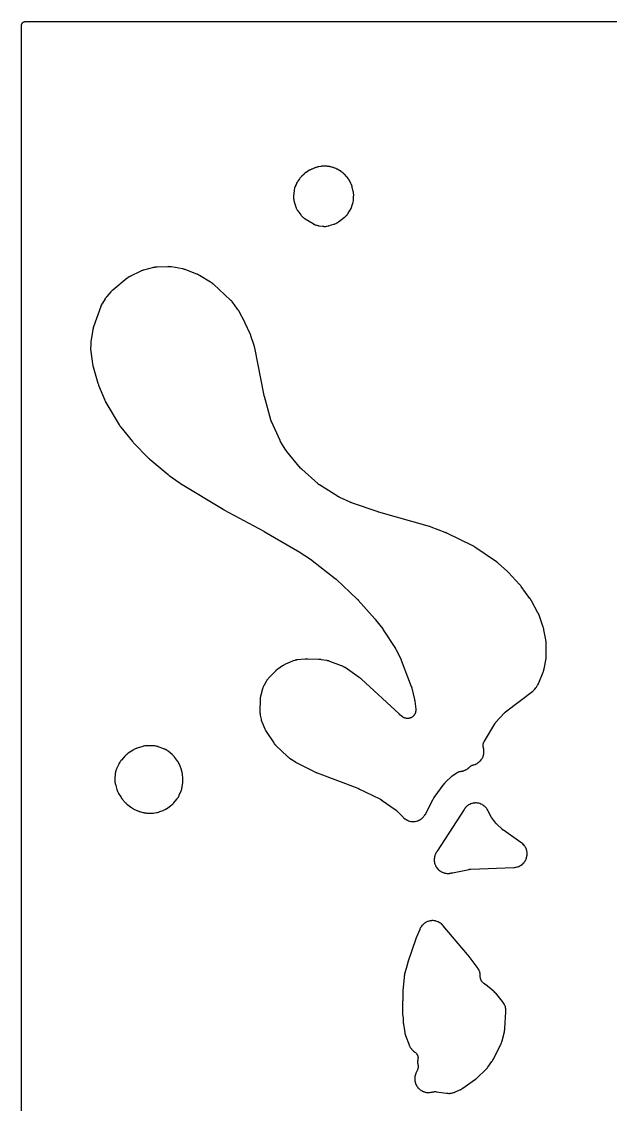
# Model space of a CAD drawing. Header units: millimetres. Extents: x 0 to 300, y 0 to 300.
# Drawn here: x -0.1 to 107.7, y 102 to 300.1 of the extents above; entities that cross this region are included whole.
import ezdxf

# ---------------------------------------------------------------- set-up
doc = ezdxf.new("R2010")
doc.units = ezdxf.units.MM
doc.layers.add('CUT', color=7, linetype='CONTINUOUS')

msp = doc.modelspace()

# ---------------------------------------------------------------- linework, layer by layer
at = {"layer": 'CUT'}
msp.add_lwpolyline([(-0.0625, 1.4375), (-0.0625, 298.5625), (-0.0625, 299.4478), (-0.0589, 299.5212), (-0.0503, 299.5794), (-0.036, 299.6365), (-0.0162, 299.6918), (0.009, 299.745), (0.0392, 299.7954), (0.0743, 299.8427), (0.1137, 299.8863), (0.1573, 299.9257), (0.2046, 299.9608), (0.255, 299.991), (0.3082, 300.0162), (0.3635, 300.036), (0.4206, 300.0503), (0.4788, 300.0589), (0.5522, 300.0625), (1.4375, 300.0625), (298.512, 300.0625)], dxfattribs=at)
for points in [[(49.7798, 267.3144), (49.7858, 267.2868), (49.7987, 267.2331), (49.8022, 267.2194), (49.8259, 267.1306), (49.8297, 267.117), (50.0573, 266.3383), (50.0612, 266.3256), (50.0872, 266.2435), (50.0914, 266.2309), (50.1081, 266.1818), (50.1172, 266.1569), (50.1791, 265.9986), (50.2006, 265.9501), (50.2752, 265.7999), (50.3009, 265.7535), (50.3897, 265.6086), (50.404, 265.5863), (50.433, 265.5433), (50.4406, 265.5324), (50.4904, 265.4621), (50.4981, 265.4513), (51.0518, 264.7046), (51.0606, 264.6931), (51.1183, 264.6191), (51.1273, 264.6078), (51.163, 264.5641), (51.1818, 264.5423), (51.3058, 264.4049), (51.3466, 264.3639), (51.4813, 264.2408), (51.5258, 264.204), (51.6738, 264.0928), (51.6973, 264.0761), (51.744, 264.0444), (51.756, 264.0365), (51.8349, 263.9857), (51.8472, 263.978), (53.2752, 263.107), (53.2887, 263.099), (53.377, 263.0483), (53.3907, 263.0406), (53.4445, 263.0116), (53.4724, 262.9974), (53.6538, 262.9113), (53.7118, 262.8874), (53.8986, 262.8216), (53.9587, 262.8039), (54.154, 262.7573), (54.1847, 262.7508), (54.2448, 262.7397), (54.2603, 262.7371), (54.3609, 262.7213), (54.3764, 262.719), (55.0411, 262.6323), (55.0573, 262.6304), (55.1628, 262.6195), (55.179, 262.6181), (55.2425, 262.6133), (55.2751, 262.6117), (55.4841, 262.6073), (55.5493, 262.6095), (55.7547, 262.6276), (55.8192, 262.6368), (56.0243, 262.6776), (56.0561, 262.6849), (56.1178, 262.7007), (56.1335, 262.7049), (56.2355, 262.7341), (56.2511, 262.7388), (57.0995, 263.0062), (57.1119, 263.0102), (57.1922, 263.0375), (57.2045, 263.0418), (57.2524, 263.0592), (57.2767, 263.0686), (57.4312, 263.1326), (57.4784, 263.1546), (57.6248, 263.2306), (57.67, 263.2566), (57.8111, 263.3463), (57.8328, 263.3608), (57.8745, 263.3899), (57.8851, 263.3975), (57.9536, 263.4475), (57.964, 263.4553), (59.0366, 264.276), (59.0499, 264.2865), (59.1357, 264.356), (59.1487, 264.3669), (59.199, 264.4101), (59.2241, 264.4329), (59.3809, 264.5838), (59.4271, 264.6336), (59.5658, 264.8013), (59.5867, 264.8281), (59.626, 264.8814), (59.6359, 264.8953), (59.6988, 264.986), (59.7083, 265.0001), (60.039, 265.5072), (60.0468, 265.5195), (60.0966, 265.6001), (60.1042, 265.6126), (60.1329, 265.6617), (60.147, 265.6872), (60.2334, 265.8529), (60.2578, 265.9058), (60.3278, 266.079), (60.338, 266.1063), (60.3567, 266.1601), (60.3613, 266.1739), (60.3903, 266.2641), (60.3946, 266.278), (60.5664, 266.8615), (60.5713, 266.8791), (60.6014, 266.9943), (60.6058, 267.0121), (60.6218, 267.0817), (60.6289, 267.1176), (60.6678, 267.3523), (60.6726, 267.3886), (60.68, 267.4597), (60.6816, 267.4779), (60.6903, 267.5966), (60.6913, 267.6149), (60.7169, 268.2217), (60.7173, 268.2353), (60.719, 268.3235), (60.7191, 268.3371), (60.719, 268.3901), (60.7183, 268.4172), (60.7099, 268.591), (60.7048, 268.645), (60.6807, 268.8173), (60.6764, 268.8441), (60.6667, 268.8962), (60.664, 268.9096), (60.6459, 268.9959), (60.643, 269.0091), (60.4682, 269.7581), (60.4652, 269.7701), (60.4454, 269.848), (60.4422, 269.8599), (60.4293, 269.9065), (60.4222, 269.9302), (60.3736, 270.0811), (60.3565, 270.1274), (60.2956, 270.2738), (60.2856, 270.2964), (60.2653, 270.3402), (60.2599, 270.3514), (60.2245, 270.4235), (60.219, 270.4346), (59.9243, 271.0054), (59.9177, 271.0179), (59.8737, 271.0983), (59.8668, 271.1106), (59.8393, 271.1583), (59.8246, 271.1824), (59.727, 271.3344), (59.6944, 271.3804), (59.5829, 271.5227), (59.565, 271.5444), (59.5291, 271.5861), (59.5197, 271.5967), (59.4583, 271.6647), (59.4487, 271.675), (59.0126, 272.1352), (59.0033, 272.1448), (58.9421, 272.2066), (58.9326, 272.216), (58.895, 272.2523), (58.8753, 272.2704), (58.7468, 272.3838), (58.7052, 272.4174), (58.567, 272.5189), (58.5451, 272.5343), (58.5017, 272.5633), (58.4905, 272.5706), (58.4172, 272.6173), (58.4059, 272.6244), (57.6691, 273.0708), (57.6569, 273.078), (57.5771, 273.1238), (57.5647, 273.1307), (57.5162, 273.1571), (57.491, 273.17), (57.3276, 273.249), (57.2755, 273.2712), (57.1055, 273.3345), (57.0787, 273.3437), (57.026, 273.3605), (57.0125, 273.3647), (56.9242, 273.3906), (56.9106, 273.3944), (56.5404, 273.4935), (56.5248, 273.4975), (56.4233, 273.5217), (56.4077, 273.5253), (56.3464, 273.5382), (56.3148, 273.544), (56.1087, 273.5761), (56.0768, 273.5802), (56.0145, 273.5865), (55.9985, 273.5879), (55.8945, 273.5957), (55.8784, 273.5967), (55.4054, 273.6192), (55.3892, 273.6197), (55.2836, 273.6219), (55.2673, 273.622), (55.2039, 273.6216), (55.1714, 273.6205), (54.9607, 273.6076), (54.9283, 273.6048), (54.8653, 273.5975), (54.8492, 273.5954), (54.7446, 273.5805), (54.7286, 273.578), (54.2834, 273.5019), (54.2672, 273.4989), (54.1625, 273.4781), (54.1464, 273.4746), (54.0838, 273.4604), (54.052, 273.4522), (53.8467, 273.3935), (53.8154, 273.3835), (53.7547, 273.3625), (53.7393, 273.3569), (53.6393, 273.3192), (53.624, 273.3132), (53.1044, 273.1006), (53.0933, 273.0959), (53.0216, 273.0649), (53.0106, 273.06), (52.9678, 273.0405), (52.9461, 273.03), (52.8067, 272.9595), (52.7855, 272.9482), (52.7444, 272.9253), (52.734, 272.9193), (52.6665, 272.8799), (52.6562, 272.8737), (52.1491, 272.5637), (52.1362, 272.5556), (52.0525, 272.5015), (52.0398, 272.493), (51.9904, 272.4592), (51.9656, 272.4413), (51.8072, 272.3207), (51.7833, 272.3015), (51.7376, 272.2629), (51.7261, 272.2528), (51.6517, 272.1866), (51.6404, 272.1763), (51.2205, 271.7827), (51.2098, 271.7725), (51.1411, 271.7048), (51.1307, 271.6942), (51.0904, 271.6526), (51.0703, 271.6307), (50.9434, 271.4857), (50.9244, 271.4628), (50.8884, 271.4174), (50.8794, 271.4057), (50.8214, 271.3286), (50.8126, 271.3166), (50.5046, 270.8851), (50.4954, 270.8717), (50.4365, 270.7844), (50.4277, 270.7709), (50.3938, 270.7175), (50.3771, 270.6897), (50.274, 270.5062), (50.2589, 270.4775), (50.231, 270.4208), (50.224, 270.4061), (50.1801, 270.3105), (50.1735, 270.2956), (50.0381, 269.9788), (50.0321, 269.9644), (49.9948, 269.8704), (49.9893, 269.8559), (49.9684, 269.7989), (49.9584, 269.7694), (49.8995, 269.579), (49.8842, 269.5188), (49.8453, 269.3233), (49.84, 269.2926), (49.8313, 269.2325), (49.8292, 269.2171), (49.8173, 269.1167), (49.8156, 269.1013), (49.7288, 268.1675), (49.7276, 268.1534), (49.7213, 268.0617), (49.7205, 268.0476), (49.7179, 267.9924), (49.7173, 267.9641), (49.7176, 267.7828), (49.7204, 267.7264), (49.7375, 267.5484), (49.7455, 267.4924)], [(12.5813, 239.831), (12.5825, 239.8199), (12.5916, 239.7431), (12.5932, 239.7307), (12.9121, 237.4521), (12.9155, 237.4304), (12.9405, 237.2897), (12.9448, 237.2681), (12.9826, 237.0928), (12.9876, 237.0714), (13.0228, 236.9328), (13.0287, 236.9116), (13.9022, 233.9385), (13.9066, 233.9242), (13.9363, 233.8316), (13.9411, 233.8174), (13.9813, 233.7021), (13.9864, 233.688), (14.0207, 233.597), (14.0262, 233.583), (15.1476, 230.8201), (15.1518, 230.8101), (15.1814, 230.7407), (15.1859, 230.7304), (15.2062, 230.6853), (15.2164, 230.6638), (15.2827, 230.5307), (15.2933, 230.5104), (15.3124, 230.4755), (15.3176, 230.466), (15.3546, 230.4013), (15.3607, 230.3908), (17.7989, 226.3095), (17.8104, 226.2911), (17.8868, 226.173), (17.8989, 226.155), (18.0001, 226.0105), (18.0129, 225.993), (18.0977, 225.8807), (18.111, 225.8636), (20.2144, 223.278), (20.2229, 223.2678), (20.2787, 223.2021), (20.2874, 223.1921), (20.3593, 223.1113), (20.3683, 223.1015), (20.427, 223.0384), (20.4361, 223.0288), (23.1787, 220.2077), (23.1895, 220.1969), (23.2601, 220.1278), (23.2711, 220.1173), (23.362, 220.0329), (23.3733, 220.0227), (23.4474, 219.9572), (23.4589, 219.9473), (26.7434, 217.1913), (26.7516, 217.1846), (26.8088, 217.1383), (26.8176, 217.1313), (26.8899, 217.0749), (26.8988, 217.0682), (26.9568, 217.0248), (26.9663, 217.0177), (28.7617, 215.727), (28.7717, 215.7199), (28.8368, 215.6751), (28.8469, 215.6683), (28.9299, 215.6136), (28.9401, 215.607), (29.007, 215.5649), (29.0174, 215.5585), (36.8207, 210.8584), (36.8264, 210.855), (36.8656, 210.832), (36.8716, 210.8285), (36.9208, 210.8003), (36.9268, 210.797), (36.9659, 210.7752), (36.9724, 210.7716), (44.2683, 206.8251), (44.2766, 206.8206), (44.2848, 206.8161), (44.2951, 206.8104), (44.3029, 206.806), (44.312, 206.8009), (44.3173, 206.7979), (44.329, 206.7912), (44.3336, 206.7885), (50.4294, 203.2445), (50.4339, 203.2419), (50.4442, 203.2358), (50.4486, 203.2332), (50.459, 203.227), (50.4644, 203.2238), (50.4771, 203.2161), (50.4826, 203.2127), (50.4911, 203.2075), (50.4964, 203.2042), (50.5088, 203.1964), (50.5135, 203.1935), (50.5237, 203.1869), (50.538, 203.1777), (50.5443, 203.1736), (52.9682, 201.576), (52.9741, 201.5721), (52.9877, 201.563), (52.9935, 201.5591), (53.007, 201.5498), (53.0142, 201.5449), (53.0308, 201.5333), (53.0379, 201.5283), (53.049, 201.5205), (53.056, 201.5155), (53.0721, 201.5038), (53.079, 201.4987), (53.0828, 201.4959), (53.0909, 201.4898), (53.1099, 201.4754), (53.118, 201.4692), (57.3245, 198.2091), (57.3331, 198.2024), (57.353, 198.1865), (57.3616, 198.1797), (57.3718, 198.1713), (57.3802, 198.1644), (57.3996, 198.1482), (57.4079, 198.1412), (57.421, 198.13), (57.4292, 198.1228), (57.4483, 198.1061), (57.4565, 198.0989), (57.4664, 198.09), (57.4744, 198.0827), (57.4931, 198.0655), (57.501, 198.0581), (61.3873, 194.393), (61.3942, 194.3864), (61.4101, 194.3711), (61.4168, 194.3645), (61.4251, 194.3564), (61.4318, 194.3498), (61.4474, 194.3341), (61.454, 194.3274), (61.4644, 194.3167), (61.471, 194.3099), (61.4862, 194.2939), (61.4927, 194.287), (61.5006, 194.2786), (61.507, 194.2716), (61.5219, 194.2554), (61.5283, 194.2483), (64.6177, 190.8004), (64.6225, 190.795), (64.6337, 190.7823), (64.6385, 190.7768), (64.6497, 190.7639), (64.6556, 190.757), (64.6692, 190.741), (64.675, 190.7341), (64.684, 190.7233), (64.6897, 190.7164), (64.7028, 190.7004), (64.7084, 190.6935), (64.7115, 190.6896), (64.718, 190.6813), (64.7332, 190.6619), (64.7396, 190.6535), (66.0279, 188.9633), (66.0323, 188.9574), (66.0426, 188.9437), (66.047, 188.9378), (66.057, 188.9242), (66.0623, 188.9169), (66.0747, 188.8998), (66.0799, 188.8924), (66.0881, 188.8808), (66.0932, 188.8735), (66.105, 188.8564), (66.1101, 188.8491), (66.1128, 188.845), (66.1187, 188.8362), (66.1324, 188.8155), (66.1382, 188.8066), (68.359, 185.3525), (68.3652, 185.3429), (68.3793, 185.3203), (68.3853, 185.3105), (68.3924, 185.2988), (68.3983, 185.2891), (68.4117, 185.2663), (68.4174, 185.2565), (68.4264, 185.2409), (68.432, 185.231), (68.4449, 185.2078), (68.4504, 185.1978), (68.457, 185.1856), (68.4623, 185.1756), (68.4746, 185.1521), (68.4798, 185.142), (69.3288, 183.4718), (69.3341, 183.4613), (69.3462, 183.4367), (69.3513, 183.4261), (69.3575, 183.4132), (69.3624, 183.4025), (69.3739, 183.3777), (69.3787, 183.367), (69.3862, 183.35), (69.3909, 183.3393), (69.4017, 183.3141), (69.4063, 183.3033), (69.4118, 183.29), (69.4162, 183.2791), (69.4263, 183.2537), (69.4306, 183.2428), (71.2706, 178.441), (71.276, 178.4264), (71.2884, 178.3924), (71.2936, 178.3778), (71.2997, 178.36), (71.3046, 178.3453), (71.3158, 178.3109), (71.3205, 178.2961), (71.3276, 178.2727), (71.332, 178.2579), (71.342, 178.2231), (71.3462, 178.2082), (71.3511, 178.1899), (71.355, 178.1749), (71.3638, 178.1398), (71.3674, 178.1248), (71.8528, 176.0341), (71.8557, 176.0214), (71.8621, 175.9917), (71.8648, 175.9789), (71.868, 175.9633), (71.8704, 175.9506), (71.876, 175.9207), (71.8783, 175.9079), (71.8818, 175.8876), (71.8839, 175.8747), (71.8886, 175.8447), (71.8906, 175.8318), (71.8928, 175.8161), (71.8946, 175.8032), (71.8984, 175.773), (71.9, 175.7601), (72.068, 174.2701), (72.0719, 174.2264), (72.077, 174.1462), (72.0783, 174.0586), (72.0763, 174.0002), (72.0691, 173.9128), (72.0614, 173.8549), (72.0457, 173.7686), (72.0325, 173.7118), (72.0084, 173.6274), (71.9897, 173.5721), (71.9576, 173.4905), (71.9336, 173.4373), (71.8936, 173.3592), (71.8645, 173.3086), (71.8172, 173.2348), (71.7833, 173.1872), (71.729, 173.1183), (71.6907, 173.0743), (71.6299, 173.011), (71.5875, 172.9709), (71.5209, 172.9139), (71.4747, 172.8781), (71.4029, 172.8278), (71.3535, 172.7967), (71.2771, 172.7537), (71.2249, 172.7275), (71.1446, 172.6921), (71.0901, 172.6712), (71.0068, 172.6437), (70.9505, 172.6282), (70.865, 172.609), (70.8074, 172.599), (70.7204, 172.5883), (70.6622, 172.5839), (70.5745, 172.5817), (70.5161, 172.583), (70.4287, 172.5893), (70.3707, 172.5964), (70.2842, 172.6111), (70.2272, 172.6238), (70.1426, 172.6469), (70.0871, 172.665), (70.0052, 172.6963), (69.9517, 172.7197), (69.8732, 172.7588), (69.8223, 172.7873), (69.7479, 172.8339), (69.682, 172.8798), (69.6466, 172.9057), (69.1835, 173.2628), (69.1757, 173.2689), (69.1574, 173.2834), (69.1495, 173.2896), (69.1401, 173.2973), (69.1323, 173.3036), (69.1143, 173.3184), (69.1067, 173.3249), (69.0946, 173.3351), (69.087, 173.3415), (69.0693, 173.3568), (69.0618, 173.3634), (69.0527, 173.3714), (69.0452, 173.3781), (69.0279, 173.3937), (69.0205, 173.4005), (62.1314, 179.7635), (62.1158, 179.7775), (62.0128, 179.8661), (61.9967, 179.8795), (61.8637, 179.9862), (61.8472, 179.999), (61.7382, 180.0803), (61.7213, 180.0925), (59.1412, 181.8815), (59.131, 181.8884), (59.0644, 181.9326), (59.0541, 181.9393), (59.0134, 181.9651), (58.9924, 181.9778), (58.8558, 182.0568), (58.8123, 182.0796), (58.6697, 182.1471), (58.6473, 182.1572), (58.603, 182.176), (58.5916, 182.1807), (58.5174, 182.2104), (58.5059, 182.2148), (56.3555, 183.0248), (56.3408, 183.0301), (56.2451, 183.0633), (56.2303, 183.0683), (56.1723, 183.0867), (56.1424, 183.0954), (55.9464, 183.1467), (55.9161, 183.1538), (55.8565, 183.1662), (55.8412, 183.1692), (55.7415, 183.1871), (55.7261, 183.1897), (54.7693, 183.3366), (54.7519, 183.339), (54.6389, 183.353), (54.6215, 183.3549), (54.4792, 183.3683), (54.4617, 183.3697), (54.3481, 183.377), (54.3306, 183.3779), (52.3269, 183.4491), (52.3075, 183.4495), (52.1813, 183.4499), (52.1619, 183.4496), (52.0036, 183.445), (51.9842, 183.4441), (51.8582, 183.4363), (51.8388, 183.4348), (50.4099, 183.3001), (50.394, 183.2984), (50.2907, 183.2859), (50.2749, 183.2838), (50.2131, 183.2746), (50.1815, 183.269), (49.9805, 183.2281), (49.9185, 183.2121), (49.723, 183.15), (49.6928, 183.1395), (49.6343, 183.1174), (49.6194, 183.1116), (49.5231, 183.0723), (49.5084, 183.066), (48.223, 182.5009), (48.2098, 182.495), (48.1249, 182.4551), (48.1119, 182.4489), (48.0614, 182.4237), (48.0359, 182.4102), (47.8722, 182.3186), (47.8474, 182.3039), (47.7995, 182.274), (47.7874, 182.2662), (47.709, 182.2145), (47.6971, 182.2065), (46.8076, 181.5891), (46.7952, 181.5803), (46.7154, 181.5219), (46.7032, 181.5127), (46.6562, 181.4764), (46.6326, 181.4572), (46.4825, 181.3286), (46.4599, 181.3083), (46.4168, 181.2674), (46.4059, 181.2568), (46.3358, 181.1869), (46.3252, 181.1761), (45.1493, 179.9418), (45.1371, 179.9286), (45.0594, 179.842), (45.0476, 179.8285), (45.0026, 179.7752), (44.9803, 179.7471), (44.8411, 179.5608), (44.8205, 179.5315), (44.7821, 179.4732), (44.7725, 179.4581), (44.7114, 179.359), (44.7023, 179.3436), (44.31, 178.6624), (44.3038, 178.6513), (44.2643, 178.5792), (44.2583, 178.5681), (44.2355, 178.5242), (44.2243, 178.5015), (44.1555, 178.3546), (44.1359, 178.3079), (44.0798, 178.1558), (44.0715, 178.1319), (44.0563, 178.0848), (44.0526, 178.0727), (44.029, 177.9939), (44.0255, 177.9818), (43.7039, 176.8167), (43.7007, 176.8046), (43.6807, 176.7258), (43.6778, 176.7136), (43.6667, 176.666), (43.6616, 176.6415), (43.6319, 176.4839), (43.6247, 176.4344), (43.6083, 176.2748), (43.6063, 176.2499), (43.6033, 176.2011), (43.6027, 176.1886), (43.5994, 176.1074), (43.5991, 176.0949), (43.5561, 173.8507), (43.556, 173.8343), (43.5569, 173.7278), (43.5572, 173.7114), (43.5595, 173.6475), (43.5615, 173.6148), (43.5807, 173.4029), (43.5845, 173.3703), (43.5937, 173.3071), (43.5963, 173.2909), (43.6146, 173.186), (43.6176, 173.1699), (43.7596, 172.4667), (43.7629, 172.4516), (43.7852, 172.3542), (43.7888, 172.3393), (43.8037, 172.2811), (43.8121, 172.2515), (43.8715, 172.0608), (43.8814, 172.0316), (43.9021, 171.9753), (43.9076, 171.961), (43.9446, 171.8681), (43.9504, 171.8539), (44.4513, 170.6836), (44.4567, 170.6714), (44.4927, 170.5921), (44.4984, 170.58), (44.5211, 170.5329), (44.5333, 170.509), (44.6157, 170.3558), (44.6289, 170.3325), (44.6557, 170.2876), (44.6627, 170.2762), (44.709, 170.2025), (44.7162, 170.1912), (46.0894, 168.1086), (46.0993, 168.0942), (46.1643, 168.0015), (46.1746, 167.9873), (46.2152, 167.9328), (46.2369, 167.9055), (46.3826, 167.7322), (46.4058, 167.7062), (46.4525, 167.6568), (46.4647, 167.6443), (46.5449, 167.5642), (46.5574, 167.5521), (48.5578, 165.6683), (48.5673, 165.6595), (48.6298, 165.6032), (48.6395, 165.5946), (48.6778, 165.5616), (48.6977, 165.5451), (48.8296, 165.4408), (48.8503, 165.4252), (48.8912, 165.3955), (48.9018, 165.3881), (48.971, 165.3403), (48.9818, 165.333), (50.0626, 164.6206), (50.0777, 164.6109), (50.1766, 164.5499), (50.1919, 164.5407), (50.3183, 164.4679), (50.3339, 164.4592), (50.4362, 164.4041), (50.4521, 164.3959), (53.7009, 162.7717), (53.7148, 162.765), (53.8058, 162.7224), (53.8199, 162.716), (53.9355, 162.6655), (53.9497, 162.6595), (54.0428, 162.6216), (54.0572, 162.616), (61.4878, 159.8147), (61.4974, 159.811), (61.5197, 159.8023), (61.5293, 159.7985), (61.541, 159.7938), (61.5505, 159.7899), (61.5726, 159.7807), (61.5821, 159.7767), (61.597, 159.7703), (61.6065, 159.7662), (61.6284, 159.7564), (61.6378, 159.7522), (61.6492, 159.747), (61.6585, 159.7426), (61.6802, 159.7324), (61.6895, 159.728), (65.5038, 157.8764), (65.5123, 157.8722), (65.5257, 157.8655), (65.5468, 157.8546), (65.5779, 157.8381), (65.6042, 157.8235), (65.6257, 157.8111), (65.6365, 157.8048), (65.6413, 157.802), (65.6655, 157.7871), (65.7193, 157.7527), (65.7508, 157.7317), (65.763, 157.7232), (65.7708, 157.7177), (68.4904, 155.7746), (68.4983, 155.7688), (68.5107, 155.7598), (68.5417, 155.7361), (68.5931, 155.695), (68.6156, 155.6764), (68.617, 155.6752), (68.639, 155.6558), (68.6876, 155.6114), (68.7158, 155.5845), (68.7267, 155.5737), (68.7336, 155.5668), (69.7746, 154.508), (69.7851, 154.4975), (69.8543, 154.4306), (69.865, 154.4204), (69.9076, 154.3812), (69.9298, 154.3617), (70.0756, 154.2402), (70.1229, 154.2045), (70.2778, 154.0994), (70.3284, 154.0686), (70.4929, 153.9792), (70.5462, 153.9535), (70.7188, 153.8808), (70.7744, 153.8605), (70.9532, 153.8052), (71.0106, 153.7905), (71.194, 153.753), (71.2526, 153.7441), (71.4388, 153.7249), (71.4979, 153.7217), (71.6851, 153.721), (71.7443, 153.7237), (71.9306, 153.7414), (71.9893, 153.7499), (72.173, 153.7859), (72.2304, 153.8001), (72.4097, 153.8541), (72.4655, 153.8739), (72.6386, 153.9452), (72.6922, 153.9705), (72.8574, 154.0585), (72.9082, 154.0889), (73.0639, 154.1929), (73.1115, 154.2281), (73.2562, 154.3469), (73.3001, 154.3867), (73.4324, 154.5191), (73.4721, 154.563), (73.5907, 154.7079), (73.6259, 154.7555), (73.7311, 154.9135), (73.7469, 154.9385), (73.7766, 154.9882), (73.784, 155.001), (73.8313, 155.0848), (73.8384, 155.0978), (75.2805, 157.8103), (75.288, 157.8241), (75.3057, 157.856), (75.3134, 157.8696), (75.3229, 157.8861), (75.3308, 157.8996), (75.3496, 157.9309), (75.3578, 157.9442), (75.3708, 157.9651), (75.3792, 157.9783), (75.3991, 158.0089), (75.4077, 158.022), (75.4184, 158.0378), (75.4272, 158.0507), (75.4481, 158.0806), (75.4572, 158.0933), (77.2758, 160.5998), (77.2817, 160.6078), (77.291, 160.6204), (77.3156, 160.6519), (77.3581, 160.7042), (77.3774, 160.7272), (77.3787, 160.7286), (77.3987, 160.7509), (77.4447, 160.8002), (77.4726, 160.8288), (77.4837, 160.8398), (77.4909, 160.8468), (78.6964, 162.005), (78.7032, 162.0115), (78.7139, 162.0216), (78.7312, 162.0375), (78.7572, 162.0606), (78.7796, 162.08), (78.7984, 162.0957), (78.8079, 162.1035), (78.8122, 162.107), (78.8342, 162.1244), (78.8844, 162.1626), (78.9146, 162.1846), (78.9266, 162.193), (78.9343, 162.1983), (79.5827, 162.6411), (79.6191, 162.6647), (79.6868, 162.7063), (79.7629, 162.7482), (79.8148, 162.7735), (79.8945, 162.8078), (79.9486, 162.828), (80.0313, 162.8545), (80.0871, 162.8694), (80.1719, 162.8878), (80.2503, 162.9009), (80.2933, 162.907), (80.3712, 162.9161), (80.385, 162.9179), (80.439, 162.9255), (80.4665, 162.93), (80.6423, 162.9632), (80.6966, 162.9761), (80.8662, 163.0248), (80.919, 163.0427), (81.0833, 163.1069), (81.1343, 163.1296), (81.292, 163.2088), (81.3406, 163.2362), (81.4902, 163.3297), (81.5361, 163.3615), (81.6764, 163.4685), (81.7191, 163.5044), (81.8506, 163.6256), (81.8707, 163.645), (81.8945, 163.669), (81.9238, 163.6974), (81.9788, 163.7482), (82.0412, 163.8008), (82.0843, 163.834), (82.1512, 163.8807), (82.1972, 163.9098), (82.2681, 163.9503), (82.3165, 163.9751), (82.3907, 164.009), (82.4412, 164.0293), (82.5182, 164.0563), (82.5899, 164.0779), (82.6292, 164.0888), (82.6827, 164.1022), (82.7106, 164.11), (82.8888, 164.1641), (82.9435, 164.1837), (83.1132, 164.2539), (83.1657, 164.2786), (83.3279, 164.3649), (83.3778, 164.3946), (83.5308, 164.4961), (83.5776, 164.5305), (83.7201, 164.6464), (83.7634, 164.6851), (83.894, 164.8142), (83.9333, 164.857), (84.0509, 164.9981), (84.0859, 165.0445), (84.1892, 165.1963), (84.2195, 165.2458), (84.3077, 165.4069), (84.3331, 165.4592), (84.4053, 165.628), (84.4255, 165.6825), (84.4811, 165.8575), (84.4959, 165.9137), (84.5343, 166.0933), (84.5436, 166.1506), (84.5644, 166.3331), (84.5682, 166.391), (84.5712, 166.5747), (84.5694, 166.6327), (84.5547, 166.8158), (84.5472, 166.8734), (84.5149, 167.0542), (84.5019, 167.1108), (84.4735, 167.2116), (84.4622, 167.2562), (84.4436, 167.3383), (84.4279, 167.4289), (84.4206, 167.4897), (84.4142, 167.5814), (84.413, 167.6426), (84.416, 167.7345), (84.4212, 167.7955), (84.4335, 167.8866), (84.4449, 167.9467), (84.4665, 168.0361), (84.4839, 168.0948), (84.5145, 168.1815), (84.5378, 168.2381), (84.5771, 168.3212), (84.6169, 168.3954), (84.6397, 168.4353), (86.5575, 171.6071), (86.5631, 171.6164), (86.5721, 171.6308), (86.5959, 171.6671), (86.6374, 171.7273), (86.6564, 171.7537), (86.6576, 171.7554), (86.6775, 171.7811), (86.7233, 171.8381), (86.7513, 171.8713), (86.7625, 171.884), (86.7698, 171.8921), (88.2909, 173.5692), (88.2978, 173.5767), (88.3087, 173.5884), (88.3371, 173.6177), (88.3861, 173.6659), (88.4083, 173.687), (88.4097, 173.6883), (88.4326, 173.7086), (88.4848, 173.7534), (88.5163, 173.7793), (88.5289, 173.7891), (88.537, 173.7954), (93.5017, 177.5913), (93.5148, 177.6016), (93.599, 177.6698), (93.6118, 177.6804), (93.6612, 177.7227), (93.6859, 177.7451), (93.84, 177.8927), (93.8855, 177.9414), (94.0223, 178.1053), (94.043, 178.1314), (94.0818, 178.1835), (94.0916, 178.197), (94.1539, 178.2856), (94.1632, 178.2994), (94.3284, 178.5489), (94.3367, 178.5618), (94.3895, 178.6461), (94.3975, 178.6592), (94.4279, 178.7106), (94.4428, 178.7374), (94.5351, 178.9135), (94.5486, 178.941), (94.5736, 178.9953), (94.5798, 179.0092), (94.6191, 179.1006), (94.625, 179.1148), (95.3997, 181.0508), (95.405, 181.0644), (95.4381, 181.1533), (95.443, 181.167), (95.4616, 181.2209), (95.4704, 181.2488), (95.5235, 181.4308), (95.5309, 181.459), (95.5442, 181.5145), (95.5474, 181.5287), (95.5672, 181.6215), (95.5701, 181.6358), (95.9306, 183.551), (95.933, 183.5647), (95.9476, 183.6539), (95.9497, 183.6676), (95.9573, 183.7214), (95.9605, 183.749), (95.9774, 183.9289), (95.9793, 183.9566), (95.9819, 184.0109), (95.9824, 184.0248), (95.9845, 184.1151), (95.9847, 184.129), (95.986, 186.1191), (95.9858, 186.1325), (95.9839, 186.2198), (95.9835, 186.2332), (95.9812, 186.2857), (95.9794, 186.3125), (95.9639, 186.4863), (95.9609, 186.513), (95.9539, 186.565), (95.952, 186.5783), (95.9384, 186.6646), (95.9362, 186.6778), (95.5562, 188.7842), (95.5539, 188.7961), (95.5384, 188.873), (95.5359, 188.8848), (95.5257, 188.9309), (95.52, 188.9544), (95.4798, 189.1061), (95.4731, 189.1293), (95.4592, 189.1744), (95.4555, 189.1859), (95.4309, 189.2604), (95.427, 189.2718), (94.6547, 191.4586), (94.6509, 191.4692), (94.6234, 191.5426), (94.6192, 191.5535), (94.6002, 191.6012), (94.5906, 191.624), (94.5279, 191.765), (94.5178, 191.7866), (94.4995, 191.8236), (94.4944, 191.8336), (94.4588, 191.9024), (94.4529, 191.9136), (93.2524, 194.12), (93.2428, 194.1371), (93.1786, 194.2463), (93.1685, 194.263), (93.0836, 194.3975), (93.0729, 194.4138), (93.0017, 194.5187), (92.9905, 194.5347), (91.3899, 196.7374), (91.3789, 196.7521), (91.306, 196.8463), (91.2945, 196.8606), (91.1994, 196.9759), (91.1876, 196.9899), (91.109, 197.0794), (91.0967, 197.093), (89.0348, 199.3038), (89.0253, 199.3137), (88.9631, 199.3774), (88.9535, 199.3871), (88.8736, 199.4652), (88.8637, 199.4747), (88.7986, 199.5355), (88.7885, 199.5447), (87.2144, 200.9503), (87.2001, 200.9627), (87.1058, 201.0417), (87.0911, 201.0536), (86.9696, 201.149), (86.9545, 201.1605), (86.8554, 201.2334), (86.84, 201.2444), (82.9262, 203.9371), (82.9175, 203.943), (82.8557, 203.9839), (82.8464, 203.9899), (82.8054, 204.016), (82.7854, 204.0282), (82.6593, 204.1016), (82.6397, 204.1126), (82.6052, 204.131), (82.5958, 204.1359), (82.5306, 204.1692), (82.5199, 204.1745), (77.7759, 206.4806), (77.7646, 206.4859), (77.6906, 206.52), (77.6792, 206.5251), (77.5854, 206.566), (77.5738, 206.5708), (77.4984, 206.6018), (77.4868, 206.6064), (74.9068, 207.6038), (74.8936, 207.6087), (74.8073, 207.6397), (74.794, 207.6443), (74.6848, 207.6808), (74.6714, 207.6851), (74.5837, 207.712), (74.5702, 207.716), (65.3085, 210.3273), (65.3035, 210.3287), (65.2917, 210.3321), (65.2866, 210.3336), (65.2747, 210.3371), (65.2685, 210.339), (65.2539, 210.3434), (65.2477, 210.3453), (65.2379, 210.3483), (65.2317, 210.3502), (65.2175, 210.3548), (65.2121, 210.3565), (65.2003, 210.3604), (65.1837, 210.366), (65.1765, 210.3684), (60.3114, 212.0476), (60.3009, 212.0513), (60.2764, 212.0601), (60.2659, 212.064), (60.2533, 212.0687), (60.2429, 212.0726), (60.2187, 212.082), (60.2083, 212.0861), (60.192, 212.0926), (60.1817, 212.0969), (60.1577, 212.1068), (60.1475, 212.1112), (60.135, 212.1165), (60.1248, 212.121), (60.1011, 212.1316), (60.0909, 212.1362), (58.1819, 213.0147), (58.1693, 213.0206), (58.14, 213.0346), (58.1275, 213.0408), (58.1123, 213.0483), (58.0999, 213.0546), (58.071, 213.0696), (58.0587, 213.0761), (58.0394, 213.0865), (58.0272, 213.0932), (57.9988, 213.109), (57.9867, 213.1159), (57.972, 213.1244), (57.96, 213.1314), (57.9321, 213.1481), (57.9202, 213.1554), (54.4632, 215.2992), (54.455, 215.3043), (54.4422, 215.3125), (54.4099, 215.334), (54.3562, 215.3714), (54.3326, 215.3884), (54.3312, 215.3895), (54.3081, 215.4073), (54.257, 215.4481), (54.2272, 215.473), (54.2157, 215.483), (54.2085, 215.4894), (51.2096, 218.1601), (51.2043, 218.1648), (51.1921, 218.1759), (51.1869, 218.1806), (51.1855, 218.1819), (51.1655, 218.2009), (51.1194, 218.246), (51.1037, 218.2618), (51.0808, 218.2864), (51.0274, 218.3464), (51.0048, 218.3727), (48.4927, 221.4209), (48.4836, 221.4322), (48.4626, 221.4586), (48.4536, 221.47), (48.4429, 221.4838), (48.4342, 221.4953), (48.4141, 221.5222), (48.4056, 221.5338), (48.3923, 221.5523), (48.384, 221.564), (48.3647, 221.5916), (48.3566, 221.6035), (48.3467, 221.6181), (48.3388, 221.6301), (48.3204, 221.6583), (48.3126, 221.6705), (47.3992, 223.1243), (47.3912, 223.1371), (47.373, 223.1673), (47.3653, 223.1802), (47.356, 223.1962), (47.3485, 223.2093), (47.3313, 223.24), (47.324, 223.2532), (47.3128, 223.2742), (47.3057, 223.2875), (47.2895, 223.3188), (47.2827, 223.3323), (47.2745, 223.3488), (47.2679, 223.3624), (47.2528, 223.3942), (47.2465, 223.4079), (45.6577, 226.9018), (45.6547, 226.9084), (45.6478, 226.9239), (45.6449, 226.9305), (45.6441, 226.9324), (45.6331, 226.9587), (45.6085, 227.0205), (45.6004, 227.042), (45.5891, 227.0749), (45.564, 227.1539), (45.5539, 227.1882), (44.3691, 231.5051), (44.3674, 231.5115), (44.3634, 231.5266), (44.3617, 231.5331), (44.3578, 231.5482), (44.3557, 231.5562), (44.3511, 231.5749), (44.3491, 231.583), (44.3461, 231.5956), (44.3442, 231.6035), (44.34, 231.622), (44.3382, 231.63), (44.3373, 231.6343), (44.3352, 231.6438), (44.3306, 231.666), (44.3287, 231.6756), (42.6098, 240.3837), (42.6059, 240.4022), (42.5782, 240.5223), (42.5736, 240.5407), (42.5341, 240.6903), (42.529, 240.7086), (42.4938, 240.8267), (42.4881, 240.8448), (41.9188, 242.5551), (41.9136, 242.57), (41.8785, 242.6669), (41.8729, 242.6817), (41.8256, 242.8021), (41.8196, 242.8168), (41.7795, 242.9116), (41.7731, 242.9261), (40.8769, 244.8957), (40.8733, 244.9036), (40.8473, 244.9585), (40.8433, 244.9669), (40.8099, 245.0347), (40.8058, 245.0429), (40.7786, 245.0962), (40.774, 245.1049), (39.7361, 247.0566), (39.731, 247.0661), (39.6946, 247.1317), (39.6891, 247.1414), (39.6644, 247.1839), (39.6521, 247.2042), (39.573, 247.329), (39.5605, 247.3481), (39.538, 247.3806), (39.5319, 247.3894), (39.4887, 247.4498), (39.4816, 247.4595), (38.5716, 248.6797), (38.5632, 248.6907), (38.5077, 248.7616), (38.499, 248.7725), (38.4647, 248.8143), (38.4466, 248.8354), (38.3261, 248.9692), (38.307, 248.9893), (38.269, 249.0278), (38.2591, 249.0376), (38.1943, 249.1002), (38.1842, 249.1097), (35.0293, 252.02), (35.0183, 252.03), (34.9456, 252.0938), (34.9342, 252.1034), (34.8896, 252.1407), (34.8663, 252.1592), (34.7119, 252.2756), (34.6877, 252.2929), (34.6396, 252.3255), (34.6272, 252.3337), (34.5458, 252.386), (34.5332, 252.3939), (32.4864, 253.6394), (32.4752, 253.646), (32.4022, 253.6883), (32.3909, 253.6947), (32.3464, 253.7192), (32.3234, 253.7312), (32.1722, 253.8061), (32.1487, 253.8171), (32.1023, 253.8377), (32.0904, 253.8428), (32.0125, 253.8753), (32.0005, 253.8802), (29.9847, 254.6702), (29.9706, 254.6755), (29.8785, 254.7089), (29.8643, 254.7139), (29.8085, 254.7326), (29.7796, 254.7414), (29.5911, 254.7942), (29.5619, 254.8016), (29.5045, 254.8146), (29.4898, 254.8178), (29.3937, 254.837), (29.3789, 254.8398), (27.3539, 255.1927), (27.3385, 255.1951), (27.2382, 255.2099), (27.2228, 255.212), (27.1624, 255.2193), (27.1313, 255.2223), (26.9293, 255.2362), (26.8981, 255.2375), (26.8373, 255.2385), (26.8217, 255.2386), (26.7204, 255.2376), (26.7048, 255.2373), (24.7439, 255.1679), (24.7275, 255.1671), (24.6213, 255.1605), (24.605, 255.1592), (24.5413, 255.1535), (24.5088, 255.1496), (24.2983, 255.119), (24.266, 255.1134), (24.2034, 255.1008), (24.1874, 255.0973), (24.0837, 255.0734), (24.0677, 255.0695), (22.2557, 254.5996), (22.2406, 254.5955), (22.1426, 254.5673), (22.1276, 254.5628), (22.0692, 254.5444), (22.0396, 254.5341), (21.8488, 254.4627), (21.8197, 254.4509), (21.7636, 254.4265), (21.7493, 254.42), (21.6569, 254.3769), (21.6428, 254.3701), (19.8517, 253.4763), (19.8371, 253.4688), (19.7429, 253.4185), (19.7285, 253.4106), (19.6728, 253.3789), (19.6448, 253.3619), (19.4654, 253.2463), (19.4383, 253.2278), (19.3864, 253.1902), (19.3732, 253.1803), (19.2885, 253.1154), (19.2757, 253.1052), (16.6426, 250.9677), (16.6333, 250.96), (16.5731, 250.9091), (16.5639, 250.9012), (16.5284, 250.8699), (16.5106, 250.8535), (16.3967, 250.7448), (16.3795, 250.7277), (16.3466, 250.6936), (16.3383, 250.6848), (16.2848, 250.627), (16.2766, 250.6181), (15.506, 249.7523), (15.4979, 249.7431), (15.4465, 249.6829), (15.4387, 249.6735), (15.4085, 249.6367), (15.3934, 249.6175), (15.298, 249.4911), (15.2838, 249.4713), (15.2566, 249.4321), (15.2498, 249.422), (15.206, 249.356), (15.1994, 249.3458), (14.7171, 248.5847), (14.7082, 248.5702), (14.6519, 248.4754), (14.6434, 248.4607), (14.6112, 248.4029), (14.5955, 248.3728), (14.4993, 248.1745), (14.4854, 248.1436), (14.4599, 248.0825), (14.4536, 248.0667), (14.414, 247.9638), (14.4082, 247.9479), (13.1087, 244.2575), (13.1043, 244.2446), (13.0767, 244.1603), (13.0726, 244.1473), (13.0572, 244.0962), (13.0499, 244.0699), (13.0065, 243.8979), (13.0004, 243.8713), (12.9897, 243.8191), (12.9871, 243.8057), (12.9713, 243.7184), (12.969, 243.7049), (12.625, 241.5256), (12.6221, 241.5052), (12.6058, 241.3726), (12.6037, 241.3522), (12.5889, 241.1853), (12.5875, 241.1648), (12.5803, 241.0314), (12.5796, 241.0109), (12.5643, 240.2267), (12.5641, 240.2155), (12.5641, 240.1372), (12.5642, 240.1256), (12.5651, 240.0743), (12.5661, 240.0496), (12.5753, 239.8958), (12.5772, 239.8721)], [(17.043, 160.7319), (17.0489, 160.7049), (17.0615, 160.6523), (17.0649, 160.6389), (17.0879, 160.552), (17.0916, 160.5387), (17.3692, 159.581), (17.3732, 159.5679), (17.3999, 159.483), (17.4042, 159.47), (17.4214, 159.4194), (17.4308, 159.3937), (17.4948, 159.2302), (17.5171, 159.1802), (17.5958, 159.0233), (17.6086, 158.9991), (17.6347, 158.9524), (17.6415, 158.9406), (17.6868, 158.8639), (17.6939, 158.8522), (18.0826, 158.2267), (18.0884, 158.2175), (18.13, 158.1532), (18.1362, 158.1437), (18.1643, 158.1022), (18.1782, 158.0824), (18.2673, 157.961), (18.2815, 157.9425), (18.3066, 157.911), (18.3135, 157.9025), (18.3616, 157.8442), (18.3695, 157.8348), (18.9052, 157.2127), (18.9157, 157.2008), (18.9846, 157.125), (18.9953, 157.1135), (19.0379, 157.069), (19.0603, 157.0468), (19.2096, 156.9065), (19.2331, 156.8855), (19.2801, 156.8457), (19.2923, 156.8357), (19.3722, 156.7716), (19.3847, 156.7619), (19.872, 156.3918), (19.8835, 156.3833), (19.9591, 156.3286), (19.9709, 156.3204), (20.0171, 156.2887), (20.0411, 156.273), (20.1997, 156.1749), (20.2245, 156.1604), (20.2735, 156.1332), (20.2862, 156.1264), (20.3688, 156.0832), (20.3816, 156.0767), (21.0136, 155.7651), (21.0262, 155.759), (21.1086, 155.7208), (21.1213, 155.715), (21.1713, 155.6932), (21.1972, 155.6826), (21.3668, 155.6178), (21.3931, 155.6084), (21.445, 155.5914), (21.4583, 155.5871), (21.5452, 155.5607), (21.5586, 155.5568), (22.1518, 155.3915), (22.1667, 155.3875), (22.2639, 155.3631), (22.2789, 155.3596), (22.3376, 155.3464), (22.3678, 155.3405), (22.5651, 155.3068), (22.5956, 155.3024), (22.6554, 155.2953), (22.6707, 155.2937), (22.7704, 155.2845), (22.7858, 155.2833), (23.3542, 155.2455), (23.3707, 155.2447), (23.4781, 155.2405), (23.4946, 155.2401), (23.5591, 155.2394), (23.5922, 155.2399), (23.8068, 155.2494), (23.8398, 155.2517), (23.904, 155.2581), (23.9205, 155.26), (24.0271, 155.2735), (24.0435, 155.2759), (24.6033, 155.3629), (24.6192, 155.3656), (24.7221, 155.3844), (24.7379, 155.3875), (24.7994, 155.4005), (24.8307, 155.408), (25.0327, 155.462), (25.0635, 155.4712), (25.1233, 155.4907), (25.1385, 155.4958), (25.237, 155.5309), (25.2521, 155.5365), (25.8216, 155.7567), (25.837, 155.7629), (25.9369, 155.8047), (25.9522, 155.8114), (26.0114, 155.8381), (26.0414, 155.8527), (26.2334, 155.9526), (26.2625, 155.9688), (26.3184, 156.002), (26.3326, 156.0107), (26.4242, 156.0685), (26.4381, 156.0776), (27.18, 156.5754), (27.1921, 156.5837), (27.2701, 156.6389), (27.282, 156.6475), (27.328, 156.6818), (27.3512, 156.6999), (27.4965, 156.8196), (27.54, 156.8592), (27.673, 156.9926), (27.6932, 157.0139), (27.7317, 157.0565), (27.7414, 157.0675), (27.8037, 157.1399), (27.8131, 157.1512), (28.3664, 157.8272), (28.3755, 157.8386), (28.4335, 157.913), (28.4422, 157.9246), (28.476, 157.9701), (28.4927, 157.9939), (28.596, 158.1485), (28.6259, 158.1983), (28.7138, 158.3622), (28.7269, 158.3881), (28.7513, 158.4393), (28.7573, 158.4525), (28.7958, 158.5386), (28.8015, 158.5519), (29.1242, 159.3246), (29.1291, 159.3367), (29.16, 159.4154), (29.1646, 159.4275), (29.1821, 159.4753), (29.1906, 159.4999), (29.2413, 159.6588), (29.2549, 159.709), (29.2916, 159.8717), (29.2968, 159.8972), (29.3059, 159.9472), (29.308, 159.96), (29.3213, 160.0435), (29.3231, 160.0564), (29.4327, 160.8608), (29.4348, 160.8784), (29.447, 160.9927), (29.4486, 161.0103), (29.4538, 161.0791), (29.4555, 161.1144), (29.4595, 161.3441), (29.4591, 161.3795), (29.4562, 161.4485), (29.4552, 161.4661), (29.447, 161.5808), (29.4455, 161.5984), (29.3578, 162.4679), (29.3564, 162.4805), (29.3463, 162.5629), (29.3446, 162.5756), (29.3375, 162.6249), (29.3333, 162.6501), (29.3031, 162.811), (29.2916, 162.8607), (29.2478, 163.0185), (29.2404, 163.0429), (29.225, 163.0904), (29.221, 163.1025), (29.1937, 163.1808), (29.1894, 163.1929), (28.8803, 164.0244), (28.8756, 164.0368), (28.8438, 164.1167), (28.8388, 164.1289), (28.8187, 164.1765), (28.8078, 164.2007), (28.735, 164.3538), (28.7102, 164.4005), (28.6241, 164.5466), (28.6102, 164.5691), (28.582, 164.6124), (28.5747, 164.6235), (28.5263, 164.6945), (28.5187, 164.7053), (28.0068, 165.4216), (27.9989, 165.4325), (27.9465, 165.5025), (27.9383, 165.5131), (27.9058, 165.5545), (27.8888, 165.5752), (27.7764, 165.706), (27.7395, 165.7452), (27.6159, 165.8653), (27.5962, 165.8836), (27.5569, 165.9185), (27.5467, 165.9273), (27.4801, 165.9839), (27.4697, 165.9925), (26.7561, 166.5711), (26.7434, 166.5811), (26.6598, 166.6453), (26.6467, 166.655), (26.5955, 166.6921), (26.5687, 166.7104), (26.3941, 166.8232), (26.3378, 166.8553), (26.152, 166.9485), (26.1226, 166.9623), (26.0646, 166.9876), (26.0496, 166.9939), (25.9519, 167.0333), (25.9368, 167.0392), (24.9168, 167.4195), (24.9042, 167.424), (24.8219, 167.4527), (24.8092, 167.4569), (24.7593, 167.473), (24.7336, 167.4807), (24.5679, 167.5261), (24.5156, 167.5379), (24.3487, 167.568), (24.2956, 167.5751), (24.1244, 167.5903), (24.0976, 167.5921), (24.0453, 167.5944), (24.0319, 167.5949), (23.9448, 167.5967), (23.9314, 167.5969), (22.9683, 167.5962), (22.9533, 167.596), (22.8557, 167.5935), (22.8406, 167.593), (22.782, 167.59), (22.7521, 167.5877), (22.5605, 167.5683), (22.5011, 167.5593), (22.3124, 167.5208), (22.2831, 167.5141), (22.2263, 167.4995), (22.2118, 167.4956), (22.1178, 167.469), (22.1034, 167.4647), (21.066, 167.1424), (21.0527, 167.1381), (20.9666, 167.1091), (20.9534, 167.1045), (20.9021, 167.0859), (20.876, 167.0758), (20.7106, 167.0069), (20.6601, 166.983), (20.5018, 166.8991), (20.4774, 166.8854), (20.4304, 166.8576), (20.4184, 166.8504), (20.3413, 166.8023), (20.3296, 166.7948), (19.4521, 166.2188), (19.4412, 166.2115), (19.3706, 166.1629), (19.3598, 166.1553), (19.318, 166.1252), (19.2969, 166.1093), (19.1643, 166.0045), (19.1244, 165.97), (19.0015, 165.854), (18.9827, 165.8354), (18.9469, 165.7985), (18.9378, 165.7889), (18.8795, 165.7261), (18.8706, 165.7163), (18.1869, 164.9466), (18.1775, 164.9357), (18.1169, 164.8641), (18.1077, 164.8529), (18.0724, 164.8091), (18.0548, 164.7861), (17.9458, 164.6367), (17.9141, 164.5885), (17.82, 164.4292), (17.8059, 164.4041), (17.7796, 164.3542), (17.773, 164.3414), (17.7312, 164.2574), (17.725, 164.2444), (17.3209, 163.3808), (17.3155, 163.3688), (17.2809, 163.2906), (17.2757, 163.2785), (17.256, 163.231), (17.2465, 163.2065), (17.1886, 163.048), (17.1728, 162.9979), (17.1297, 162.8372), (17.1183, 162.7858), (17.089, 162.6197), (17.085, 162.5937), (17.0783, 162.5427), (17.0767, 162.5297), (17.0675, 162.4447), (17.0662, 162.4316), (16.9909, 161.5663), (16.9899, 161.5525), (16.9842, 161.4628), (16.9834, 161.449), (16.9812, 161.395), (16.9808, 161.3674), (16.9817, 161.1901), (16.9846, 161.1348), (17.0016, 160.9607), (17.0096, 160.906)], [(75.5257, 146.1729), (75.5393, 146.1161), (75.5909, 145.9388), (75.6099, 145.8836), (75.6785, 145.7122), (75.7028, 145.6591), (75.7878, 145.4951), (75.8171, 145.4446), (75.9176, 145.2897), (75.9517, 145.2423), (76.0668, 145.0978), (76.1054, 145.054), (76.2339, 144.9214), (76.2766, 144.8815), (76.4174, 144.7621), (76.4637, 144.7265), (76.6155, 144.6214), (76.6651, 144.5905), (76.8264, 144.5006), (76.8787, 144.4746), (77.048, 144.4008), (77.1026, 144.3801), (77.2782, 144.3231), (77.3346, 144.3078), (77.5149, 144.2682), (77.5725, 144.2584), (77.7559, 144.2365), (77.8141, 144.2324), (77.9988, 144.2284), (78.0571, 144.23), (78.2413, 144.244), (78.2992, 144.2512), (78.4836, 144.2835), (78.5123, 144.2892), (78.581, 144.3047), (78.5884, 144.3064), (78.6406, 144.3189), (78.6483, 144.3208), (78.6856, 144.3302), (78.6955, 144.3327), (78.7212, 144.3389), (78.7322, 144.3414), (78.7429, 144.3439), (78.7531, 144.3461), (78.777, 144.3513), (78.7872, 144.3534), (81.8516, 144.9769), (81.8605, 144.9787), (81.8753, 144.9815), (81.9112, 144.9877), (81.9721, 144.9969), (81.9991, 145.0006), (82.002, 145.001), (82.0291, 145.0038), (82.0905, 145.0093), (82.1267, 145.0118), (82.1419, 145.0126), (82.1509, 145.013), (90.0133, 145.3205), (90.0283, 145.3213), (90.1257, 145.3275), (90.1406, 145.3287), (90.199, 145.3339), (90.2288, 145.3373), (90.4193, 145.364), (90.4782, 145.3753), (90.6625, 145.4202), (90.7201, 145.4373), (90.8989, 145.5005), (90.9545, 145.5233), (91.1262, 145.604), (91.1791, 145.6322), (91.3419, 145.7296), (91.3918, 145.763), (91.544, 145.8762), (91.5903, 145.9143), (91.7305, 146.0422), (91.7727, 146.0848), (91.8994, 146.226), (91.9372, 146.2726), (92.0491, 146.4258), (92.0821, 146.476), (92.1782, 146.6395), (92.2059, 146.6927), (92.2852, 146.8651), (92.3075, 146.9208), (92.3692, 147.1002), (92.3858, 147.1579), (92.4292, 147.3425), (92.44, 147.4016), (92.4648, 147.5897), (92.4696, 147.6495), (92.4755, 147.8391), (92.4743, 147.8991), (92.4612, 148.0883), (92.454, 148.1479), (92.4221, 148.3349), (92.409, 148.3935), (92.3585, 148.5764), (92.3397, 148.6333), (92.2712, 148.8102), (92.2467, 148.8651), (92.1609, 149.0342), (92.1311, 149.0863), (92.0288, 149.2461), (91.994, 149.2949), (91.8762, 149.4437), (91.8367, 149.4888), (91.7046, 149.6251), (91.6608, 149.666), (91.5138, 149.7901), (91.4904, 149.8089), (91.4438, 149.8444), (91.4317, 149.8533), (91.3527, 149.9105), (91.3404, 149.9191), (88.1321, 152.1187), (88.1263, 152.1228), (88.1126, 152.1323), (88.1067, 152.1364), (88.1042, 152.1382), (88.0816, 152.1548), (88.0294, 152.1943), (88.0115, 152.2083), (87.9841, 152.2313), (87.9228, 152.2848), (87.8969, 152.3084), (86.9226, 153.2293), (86.916, 153.2356), (86.9051, 153.2461), (86.8795, 153.2718), (86.8372, 153.3161), (86.8188, 153.3359), (86.8168, 153.3381), (86.799, 153.3585), (86.7594, 153.4053), (86.7366, 153.4333), (86.7273, 153.4452), (86.7218, 153.4523), (86.0005, 154.3961), (85.9941, 154.4046), (85.9835, 154.4188), (85.9588, 154.4537), (85.9183, 154.5137), (85.9009, 154.5406), (85.8991, 154.5435), (85.8826, 154.5709), (85.8465, 154.6337), (85.8261, 154.6712), (85.818, 154.687), (85.8132, 154.6965), (85.348, 155.6293), (85.3414, 155.6427), (85.3396, 155.6462), (85.2968, 155.7314), (85.2909, 155.7429), (85.264, 155.7936), (85.2498, 155.819), (85.1549, 155.9789), (85.1229, 156.0273), (85.0145, 156.1753), (84.978, 156.2204), (84.8558, 156.3572), (84.8151, 156.3986), (84.6802, 156.523), (84.6357, 156.5602), (84.4895, 156.671), (84.4416, 156.7037), (84.2853, 156.7999), (84.2345, 156.8278), (84.0697, 156.9084), (84.0164, 156.9314), (83.8446, 156.9957), (83.7893, 157.0133), (83.6121, 157.0607), (83.5554, 157.073), (83.3744, 157.1031), (83.3168, 157.1098), (83.1338, 157.1222), (83.0758, 157.1233), (82.8924, 157.118), (82.8345, 157.1136), (82.6525, 157.0906), (82.5954, 157.0805), (82.4165, 157.0401), (82.3605, 157.0245), (82.1864, 156.967), (82.1322, 156.9461), (81.9644, 156.872), (81.9125, 156.846), (81.7526, 156.7561), (81.7035, 156.7252), (81.5531, 156.6202), (81.5072, 156.5847), (81.3676, 156.4657), (81.3253, 156.4259), (81.1979, 156.294), (81.1596, 156.2503), (81.044, 156.1047), (81.0265, 156.0815), (80.9934, 156.0355), (80.9851, 156.0236), (80.932, 155.9457), (80.9239, 155.9336), (75.9888, 148.3087), (75.9828, 148.2993), (75.9421, 148.2338), (75.9359, 148.2236), (75.8868, 148.141), (75.881, 148.1309), (75.8431, 148.0643), (75.8374, 148.0539), (75.7913, 147.9689), (75.7842, 147.9555), (75.7412, 147.8712), (75.7347, 147.8581), (75.7101, 147.8066), (75.6981, 147.78), (75.6254, 147.6075), (75.6054, 147.5526), (75.5506, 147.3762), (75.536, 147.3197), (75.4987, 147.1388), (75.4897, 147.0811), (75.4701, 146.8975), (75.4667, 146.8392), (75.465, 146.6546), (75.4674, 146.5962), (75.4837, 146.4123), (75.4916, 146.3544)], [(69.8126, 116.757), (69.814, 116.7464), (69.8244, 116.6734), (69.8262, 116.6616), (70.0723, 115.1468), (70.0748, 115.1325), (70.0921, 115.0399), (70.095, 115.0257), (70.1068, 114.9703), (70.1135, 114.942), (70.1615, 114.7599), (70.1696, 114.732), (70.1866, 114.678), (70.1912, 114.6643), (70.2217, 114.5751), (70.2266, 114.5614), (70.8479, 112.8828), (70.8531, 112.8691), (70.8885, 112.7804), (70.8941, 112.7668), (70.9166, 112.7141), (70.9288, 112.6873), (71.0111, 112.518), (71.0393, 112.4665), (71.1364, 112.3082), (71.1696, 112.2597), (71.2817, 112.1116), (71.3194, 112.0666), (71.4455, 111.9303), (71.4875, 111.8891), (71.6263, 111.7657), (71.672, 111.7289), (71.8243, 111.6182), (71.8369, 111.6093), (71.8804, 111.5794), (71.9446, 111.5327), (72.0124, 111.4783), (72.0558, 111.4399), (72.118, 111.3792), (72.1575, 111.3368), (72.2136, 111.2703), (72.2487, 111.2243), (72.2982, 111.1528), (72.3287, 111.1036), (72.371, 111.0276), (72.3967, 110.9757), (72.4314, 110.896), (72.452, 110.8419), (72.4788, 110.7592), (72.4847, 110.7378), (72.4901, 110.6926), (72.4941, 110.6349), (72.4961, 110.5481), (72.4946, 110.4903), (72.4881, 110.4037), (72.4784, 110.3247), (72.4721, 110.2818), (72.4454, 110.1272), (72.4383, 110.0687), (72.4247, 109.8831), (72.4234, 109.8243), (72.4281, 109.6382), (72.4325, 109.5795), (72.4555, 109.3948), (72.4656, 109.3368), (72.4783, 109.2803), (72.4874, 109.2348), (72.5018, 109.1509), (72.5128, 109.0587), (72.5169, 108.997), (72.5183, 108.9041), (72.5161, 108.8423), (72.5079, 108.7498), (72.4993, 108.6885), (72.4817, 108.5973), (72.4668, 108.5373), (72.4398, 108.4484), (72.4109, 108.3684), (72.3941, 108.3251), (72.1158, 107.6629), (72.1103, 107.6495), (72.076, 107.562), (72.0709, 107.5485), (72.0516, 107.4955), (72.0423, 107.4681), (71.9873, 107.2912), (71.9728, 107.2352), (71.9356, 107.0563), (71.9266, 106.9992), (71.9068, 106.8176), (71.9033, 106.7599), (71.901, 106.5772), (71.9031, 106.5194), (71.9184, 106.3373), (71.926, 106.28), (71.9588, 106.1003), (71.9719, 106.044), (72.0218, 105.8682), (72.0403, 105.8134), (72.1069, 105.6433), (72.1305, 105.5905), (72.2132, 105.4276), (72.2418, 105.3773), (72.3397, 105.2231), (72.373, 105.1759), (72.4854, 105.0317), (72.5231, 104.9879), (72.6488, 104.8553), (72.6905, 104.8153), (72.8284, 104.6954), (72.8737, 104.6596), (73.0225, 104.5535), (73.0711, 104.5222), (73.2294, 104.4309), (73.2808, 104.4045), (73.4471, 104.3289), (73.5008, 104.3075), (73.6737, 104.2482), (73.7292, 104.2321), (73.9069, 104.1897), (73.9637, 104.1791), (74.1447, 104.154), (74.2023, 104.1488), (74.3849, 104.1413), (74.4427, 104.1416), (74.6251, 104.1517), (74.6826, 104.1577), (74.8658, 104.1856), (74.8942, 104.1906), (74.9495, 104.2018), (74.9637, 104.2049), (75.0553, 104.2257), (75.0693, 104.2291), (75.2181, 104.2667), (75.2288, 104.2693), (75.2382, 104.2716), (75.2994, 104.2841), (75.3889, 104.2991), (75.4912, 104.3102), (75.5595, 104.3138), (75.6624, 104.3132), (75.7529, 104.3075), (75.8151, 104.3014), (75.8247, 104.3002), (75.8356, 104.2987), (77.7394, 104.0219), (77.7532, 104.0201), (77.8432, 104.0091), (77.857, 104.0076), (77.9112, 104.0023), (77.939, 104.0002), (78.1174, 103.991), (78.1732, 103.9907), (78.3492, 103.9981), (78.4048, 104.003), (78.5794, 104.0266), (78.6342, 104.0366), (78.8059, 104.0763), (78.8596, 104.0914), (79.0292, 104.1476), (79.0554, 104.157), (79.1062, 104.1766), (79.1192, 104.1817), (79.203, 104.2161), (79.2158, 104.2216), (80.1273, 104.6212), (80.141, 104.6274), (80.2294, 104.6689), (80.2429, 104.6754), (80.2954, 104.7016), (80.3219, 104.7157), (80.4919, 104.8115), (80.5177, 104.8269), (80.5673, 104.8583), (80.5799, 104.8665), (80.6611, 104.9206), (80.6735, 104.9291), (82.8338, 106.4504), (82.8512, 106.463), (82.9623, 106.5474), (82.9792, 106.5607), (83.1147, 106.6714), (83.1311, 106.6853), (83.2359, 106.7774), (83.2517, 106.7919), (84.89, 108.3385), (84.9, 108.3483), (84.9646, 108.4122), (84.9745, 108.4221), (85.0124, 108.4614), (85.0313, 108.482), (85.1513, 108.6185), (85.1692, 108.6399), (85.2033, 108.6826), (85.2119, 108.6936), (85.267, 108.7659), (85.2754, 108.7772), (86.0238, 109.8087), (86.0308, 109.8185), (86.0756, 109.883), (86.0824, 109.893), (86.1086, 109.9323), (86.1215, 109.9527), (86.2032, 110.0868), (86.2154, 110.1077), (86.2383, 110.149), (86.2441, 110.1596), (86.2808, 110.229), (86.2863, 110.2398), (87.6614, 112.9702), (87.6688, 112.9853), (87.7153, 113.0845), (87.7222, 113.0998), (87.7484, 113.1601), (87.761, 113.1914), (87.8369, 113.3966), (87.8477, 113.4286), (87.867, 113.4914), (87.8717, 113.5076), (87.9009, 113.6131), (87.9052, 113.6294), (88.3123, 115.2796), (88.3154, 115.293), (88.3349, 115.3806), (88.3377, 115.3941), (88.3482, 115.447), (88.353, 115.4742), (88.3797, 115.6515), (88.3832, 115.6789), (88.3888, 115.7325), (88.3901, 115.7463), (88.3973, 115.8357), (88.3983, 115.8495), (88.5769, 118.936), (88.5775, 118.9499), (88.5807, 119.0406), (88.581, 119.0545), (88.581, 119.0553), (88.5816, 119.1091), (88.5813, 119.137), (88.575, 119.3158), (88.5704, 119.3714), (88.5478, 119.5464), (88.5381, 119.6014), (88.4994, 119.7735), (88.4846, 119.8274), (88.43, 119.9952), (88.4103, 120.0474), (88.3404, 120.2094), (88.3159, 120.2596), (88.2312, 120.4144), (88.2022, 120.4621), (88.1021, 120.6104), (88.086, 120.6331), (88.0534, 120.6769), (88.045, 120.688), (87.9891, 120.7594), (87.9804, 120.7703), (86.7198, 122.3083), (86.7101, 122.3198), (86.6463, 122.3938), (86.6364, 122.405), (86.597, 122.4485), (86.5762, 122.4702), (86.438, 122.6081), (86.4162, 122.6287), (86.3727, 122.668), (86.3614, 122.6779), (86.2873, 122.7415), (86.2757, 122.7511), (84.8288, 123.9305), (84.828, 123.9311), (84.8166, 123.9402), (84.7413, 123.9986), (84.7296, 124.0074), (84.6835, 124.0413), (84.6595, 124.0581), (84.6573, 124.0596), (84.6527, 124.0629), (84.6232, 124.0829), (84.6018, 124.0965), (84.5653, 124.1209), (84.4997, 124.1672), (84.4306, 124.2211), (84.3864, 124.2592), (84.3228, 124.3197), (84.2825, 124.3619), (84.2252, 124.4282), (84.1892, 124.4742), (84.1386, 124.5458), (84.1072, 124.595), (84.0638, 124.6712), (84.0374, 124.7233), (84.0016, 124.8033), (83.9804, 124.8577), (83.9525, 124.9408), (83.9367, 124.997), (83.9171, 125.0825), (83.9068, 125.14), (83.8956, 125.2269), (83.891, 125.2851), (83.8883, 125.3728), (83.8892, 125.4203), (83.8893, 125.4256), (83.8897, 125.4761), (83.8894, 125.5033), (83.8821, 125.703), (83.8767, 125.7645), (83.8497, 125.9579), (83.8379, 126.0185), (83.7911, 126.2081), (83.7733, 126.2672), (83.7072, 126.4509), (83.6834, 126.5079), (83.5988, 126.6838), (83.5692, 126.7381), (83.4655, 126.9067), (83.4487, 126.9326), (83.4145, 126.9823), (83.4056, 126.9949), (83.3466, 127.0761), (83.3373, 127.0885), (81.6807, 129.2493), (81.6764, 129.2549), (81.6463, 129.2932), (81.6417, 129.299), (81.6036, 129.3463), (81.5989, 129.352), (81.5684, 129.389), (81.5633, 129.395), (77.091, 134.6657), (77.0814, 134.6768), (77.018, 134.7478), (77.0081, 134.7587), (76.969, 134.8004), (76.9485, 134.8213), (76.8136, 134.952), (76.7696, 134.9906), (76.6246, 135.1059), (76.577, 135.1401), (76.4215, 135.2407), (76.3708, 135.2701), (76.2062, 135.355), (76.1529, 135.3793), (75.9808, 135.4478), (75.9253, 135.4668), (75.7474, 135.5182), (75.6903, 135.5316), (75.5082, 135.5654), (75.4502, 135.5733), (75.2656, 135.5891), (75.2071, 135.5913), (75.0219, 135.589), (74.9634, 135.5855), (74.7793, 135.5652), (74.7214, 135.5559), (74.5401, 135.5178), (74.4835, 135.5029), (74.3068, 135.4473), (74.2518, 135.427), (74.0814, 135.3544), (74.0287, 135.3288), (73.8662, 135.2399), (73.8162, 135.2094), (73.6632, 135.105), (73.6164, 135.0697), (73.4743, 134.951), (73.4312, 134.9113), (73.3013, 134.7793), (73.2623, 134.7355), (73.1459, 134.5915), (73.1113, 134.5441), (73.0095, 134.3894), (72.9797, 134.3389), (72.8923, 134.1727), (72.8793, 134.1465), (72.8552, 134.0946), (72.8492, 134.0812), (72.8111, 133.9939), (72.8054, 133.9804), (72.1735, 132.4277), (72.1707, 132.4207), (72.1516, 132.372), (72.1487, 132.3645), (72.1256, 132.3034), (72.1229, 132.2959), (72.1053, 132.2475), (72.1025, 132.2395), (70.635, 127.9998), (70.6311, 127.9881), (70.6063, 127.9114), (70.6026, 127.8996), (70.5735, 127.8027), (70.5701, 127.7908), (70.5485, 127.7132), (70.5453, 127.7012), (70.0516, 125.7727), (70.0487, 125.7607), (70.0303, 125.6824), (70.0276, 125.6703), (70.0176, 125.623), (70.0129, 125.5987), (69.986, 125.4402), (69.9824, 125.4157), (69.9763, 125.3677), (69.9749, 125.3554), (69.9663, 125.2755), (69.9651, 125.2632), (69.7478, 122.731), (69.7468, 122.7167), (69.741, 122.6237), (69.7403, 122.6094), (69.7359, 122.4925), (69.7355, 122.4781), (69.7342, 122.385), (69.7342, 122.3707), (69.7457, 121.2187), (69.7116, 121.0568), (69.7023, 120.9992), (69.6817, 120.8133), (69.6792, 120.7842), (69.6757, 120.7273), (69.675, 120.7127), (69.6715, 120.6179), (69.6711, 120.6033), (69.6491, 118.9164), (69.6491, 118.904), (69.6497, 118.8233), (69.6499, 118.8109), (69.6513, 118.7625), (69.6525, 118.7377), (69.6638, 118.5768), (69.666, 118.5521), (69.6714, 118.5039), (69.6729, 118.4916), (69.6835, 118.4116), (69.6852, 118.3993), (69.7799, 117.783), (69.7864, 117.1335), (69.7866, 117.1228), (69.7887, 117.0483), (69.7891, 117.0372), (69.7913, 116.9884), (69.7929, 116.9649), (69.8054, 116.8186), (69.8078, 116.796)]]:
    msp.add_lwpolyline(points, close=True, dxfattribs=at)

doc.saveas('drawing.dxf')
